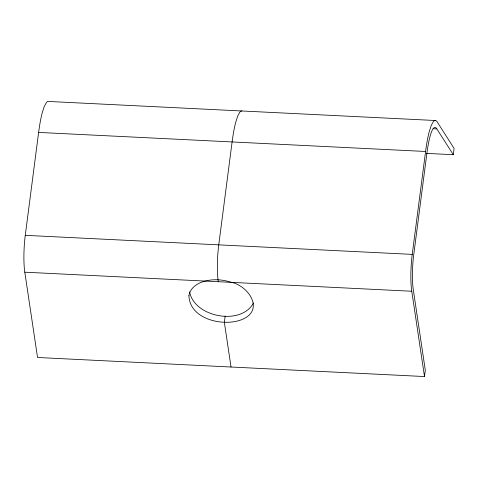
<?xml version="1.0" encoding="UTF-8"?>
<svg xmlns="http://www.w3.org/2000/svg" width="478" height="478" viewBox="0 0 478 478"><rect width="100%" height="100%" fill="white"/><g stroke="black" fill="none" stroke-linecap="round" stroke-linejoin="round"><path stroke-width="0.72" d="M433.116 128.707L436.838 128.887A47.657 7.714 -87.2 0 0 426.854 153.581L413.44 256.979A28.901 4.678 -87.2 0 0 413.315 289.829L425.312 370.301L424.5 376.545L37.547 357.49L24.802 272.191A29.977 4.852 -87.2 0 1 25.268 235.331L38.622 132.418A56.422 9.13 -87.2 0 1 42.166 113.029L44.239 106.51L46.384 102.585A56.422 9.13 -87.2 0 1 48.487 101.456L435.44 120.51M225.168 316.083L224.355 322.369L231.023 367.014M424.5 376.545L411.761 291.245A29.977 4.852 -87.2 0 1 412.227 254.386L425.581 151.472A56.422 9.13 -87.2 0 1 429.119 132.077L431.198 125.559L433.343 121.639A56.422 9.13 -87.2 0 1 437.4 122.231L454.1 148.443L453.287 154.699L426.495 153.384M253.525 302.933C241.247 326.151 194.152 317.159 189.623 291.897M38.622 132.418L425.581 151.472M25.268 235.331L412.227 254.386M24.802 272.191L411.761 291.245M436.838 128.887L453.287 154.699M218.285 281.721L217.98 279.451A29.977 4.852 -87.2 0 1 218.751 244.856L232.105 141.942A56.422 9.13 -87.2 0 1 235.642 122.553L237.721 116.034L239.86 112.115A56.422 9.13 -87.2 0 1 241.964 110.986M188.924 295.583C189.569 319.155 222.599 326.689 241.02 319.919C265.678 310.712 248.596 285.211 230.067 281.978A31.638 20.674 11 0 0 218.028 279.797A31.638 20.674 11 0 0 206.371 280.795L204.584 281.249A32.629 20.249 10.3 0 0 196.811 284.565C192.873 286.985 189.575 290.893 188.924 295.583"/></g></svg>
